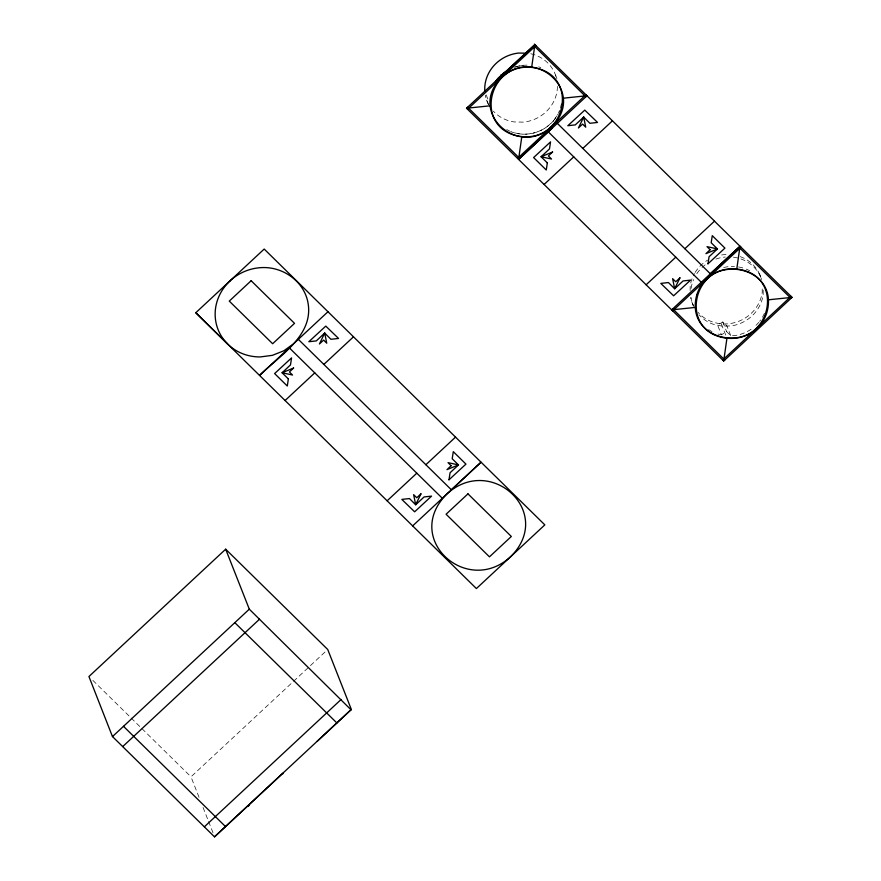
<?xml version="1.0" encoding="UTF-8"?>
<svg xmlns="http://www.w3.org/2000/svg" width="881" height="881" viewBox="0 0 881 881"><rect width="100%" height="100%" fill="white"/><g stroke="black" fill="none" stroke-linecap="round" stroke-linejoin="round"><path stroke-width="0.66" stroke-dasharray="4.41 3.3" d="M690.142 290.631L690.164 285.984A36.65 34.436 -21.5 0 1 694.448 273.573M762.23 288.957L762.208 292.448A36.65 34.436 -21.5 0 1 736.087 322.215A36.65 34.436 -21.5 0 1 698.071 312.37M763.177 290.19L763.155 294.849A36.65 34.436 -21.5 0 1 731.704 325.86L722.211 326.201L713.059 324.186A36.65 34.436 -21.5 0 1 699.018 314.759M559.534 110.422L558.774 112.592L559.325 111.667M554.534 119.684L558.18 113.594M553.158 121.347L558.422 113.594M553.764 120.455C544.623 131.346 529.085 136.852 515.264 132.943M199.029 797.25L190.99 776.822L292.536 682.268M293.538 681.332L325.717 651.367M550.405 123.769C540.229 133.824 524.052 136.852 510.782 131.676L511.729 132.161M730.745 335.628L726.957 326.036L722.816 321.961L717.641 325.199L721.418 334.791L726.594 331.564L730.745 335.628L735.492 335.463A36.65 34.436 -21.5 0 0 751.812 328.767M515.396 67.044L521.233 65.348L527.047 65.139M514.086 67.209L517.687 66.383M518.843 66.108L525.836 65.106M717.982 334.042L721.418 334.791M538.577 66.868L540.824 67.507M506.696 129.562L509.758 131.148M92.857 680.385L130.146 717.035M131.126 717.993L140.938 727.64M141.918 728.609L190.99 776.822M759.84 274.718L760.788 277.119M722.816 321.961L726.594 331.564M721.275 323.801L725.999 335.804M692.532 303.714L693.479 306.103A36.65 34.436 -21.5 0 1 691.067 297.448M555.493 75.017L556.913 78.618M486.213 94.961L489.054 102.163M486.664 100.17L488.548 104.971M203.048 807.459L208.081 820.222M208.577 821.499L213.103 832.986M530.78 53.752A36.65 34.436 -21.5 0 1 556.583 78.717M557.431 86.404A36.65 34.436 -21.5 0 1 523.479 122.129L514.008 121.93A36.65 34.436 -21.5 0 1 493.316 111.138M488.79 104.861A36.65 34.436 -21.5 0 1 485.299 95.203M691.111 288.384A36.65 34.436 -21.5 0 1 693.611 279.541M696.816 273.683A36.65 34.436 -21.5 0 1 701.067 268.474M702.036 267.516A36.65 34.436 -21.5 0 1 705.141 264.873M715.923 259.047A36.65 34.436 -21.5 0 1 725.261 257.032M733.388 257.175A36.65 34.436 -21.5 0 1 761.713 279.508M693.655 306.015A36.65 34.436 -21.5 0 1 690.561 297.58M695.142 272.416A36.65 34.436 -21.5 0 1 707.564 260.159M721.616 254.972A36.65 34.436 -21.5 0 1 728.411 254.477M740.26 256.646A36.65 34.436 -21.5 0 1 761.514 279.596M764.433 313.284A36.65 34.436 -21.5 0 1 759.653 321.312M758.805 322.347A36.65 34.436 -21.5 0 1 756.008 325.309M712.002 331.619A36.65 34.436 -21.5 0 1 708.643 329.549M723.664 267.494A36.65 34.436 -21.5 0 1 734.49 266.525M738.498 266.965A36.65 34.436 -21.5 0 1 744.985 268.639M746.218 269.112A36.65 34.436 -21.5 0 1 749.83 270.808M561.538 103.848L560.294 108.253L561.538 103.848"/><path stroke-width="1.32" d="M259.565 375.438L195.813 312.711L264.19 249.048L544.832 524.878L476.39 588.552L259.565 375.438L293.516 343.821L283.858 350.781L272.416 355.329L260.269 356.937A47.122 44.281 -21.5 0 1 218.103 329.659A47.122 44.281 -21.5 0 1 230.018 280.907M586.988 95.765L518.557 159.428L521.827 136.577C567.243 141.202 579.951 72.793 531.661 67.408C486.257 62.782 473.538 131.192 521.827 136.577M531.661 67.408L534.91 44.579L466.534 108.242L723.697 361.023L792.063 297.36L714.469 221.153M723.697 361.023L726.946 338.205C772.351 342.819 785.059 274.409 736.78 269.024C691.365 264.399 678.656 332.809 726.946 338.205M736.78 269.024L740.018 246.206L671.652 309.87L695.583 307.381M214.479 836.807L351.354 709.48L327.732 649.495L225.668 549.193L88.937 676.531L112.438 736.516L214.546 836.873L282.405 773.628L283.396 773.551L282.988 773.144M351.023 709.789L249.301 609.178L225.668 549.193M449.002 479.76L450.07 472.745L458.472 464.926L452.206 458.759L453.286 451.656L465.939 464.1L448.969 479.826M707.994 263.76L709.062 256.745L717.464 248.927L711.187 242.76L712.266 235.656L724.931 248.101L707.95 263.826M230.007 280.885L230.018 280.863A47.1 44.259 -21.5 0 1 263.507 267.549L263.551 267.549C283.429 267.395 302.59 280.786 307.491 300.366C315.629 334.571 279.894 355.219 259.543 375.405M501.741 77.418C466.49 111.413 518.127 158.569 551.748 126.567C586.999 92.56 535.362 45.416 501.741 77.418L500.793 75.017M446.612 494.263C402.485 538.665 466.985 596.866 510.617 556.737C555.008 512.621 491.036 453.88 447.119 493.778M534.338 44.083L714.524 221.109L684.856 248.728M467.558 109.255L535.923 45.581M294.023 343.348L327.941 311.764M517.565 158.393L585.931 94.73M285.081 400.514L314.759 372.872M323.834 364.426L353.49 336.817M544.062 184.503L573.74 156.873M582.815 148.415L612.471 120.807M112.493 736.571L249.301 609.178M122.767 746.537L259.51 619.211M387.133 500.804L416.801 473.185M425.875 464.728L455.543 437.108M646.114 284.805L675.782 257.186M412.671 525.869L481.037 462.206L451.358 489.781L298.329 339.339M672.666 310.872L741.042 247.209M204.414 826.774L341.145 699.448M722.673 360.021L791.05 296.357M351.045 709.645L317.204 741.284M505.231 72.165L533.809 45.603L585.865 96.756M518.59 159.395L552.497 127.822M466.534 108.242L490.475 105.764M563.025 98.22L586.955 95.732M768.133 299.837L792.063 297.36M525.968 53.212L518.667 53.058A36.65 34.436 -21.5 0 0 484.803 91.36M227.54 343.986L195.736 312.733M790.973 298.373L738.928 247.22L710.339 273.782L557.31 123.34M548.235 131.798L701.298 282.261M467.635 107.229L519.68 158.382M672.743 308.846L724.788 359.999M289.254 347.797L442.317 498.261M234.82 622.658L336.872 722.96M123.494 726.318L225.558 826.62M288.362 378.918L287.283 386.01L274.619 373.566L291.567 357.873L290.488 364.921L282.096 372.751L288.362 378.918M248.772 804.948L248.629 805.895L248.772 804.948M547.343 162.908L546.264 170.011L533.611 157.567L550.548 141.874L549.48 148.922L541.077 156.752L547.343 162.908M696.805 294.805C683.92 341.134 753.64 355.164 766.911 312.414C779.795 266.095 710.075 252.054 696.805 294.805M324.693 333.073L319.429 343.986L323.624 340.099L326.741 343.183L324.693 333.073L316.301 340.903L308.824 341.718L325.783 326.113L338.557 338.447L330.915 339.295L324.693 333.073M583.685 117.074L578.421 127.976L582.605 124.089L585.722 127.172L583.685 117.074L575.282 124.893L567.816 125.719L584.775 110.114L597.538 122.448L589.896 123.296L583.685 117.074M420.953 493.867L415.678 504.769L409.467 498.558L401.824 499.395L414.632 511.806L431.547 496.124L424.08 496.95L415.678 504.769L413.641 494.67L416.757 497.754L420.953 493.867M679.934 277.867L674.67 288.77L668.448 282.548L660.805 283.396L673.613 295.796L690.539 280.125L683.072 280.951L674.67 288.77L672.621 278.671L675.738 281.755L679.934 277.867M497.06 79.499L495.221 82.594L498.448 77.836L507.764 70.447L503.811 72.848L497.06 79.499M293.604 368.038L289.42 371.947L292.536 375.031L282.096 372.751L293.604 368.038M552.585 152.028L548.411 155.937L551.517 159.032L541.077 156.752L552.585 152.028M451.138 465.73L446.964 469.639L458.472 464.926L448.033 462.646L451.138 465.73M710.13 249.73L705.945 253.64L717.464 248.927L707.014 246.647L710.13 249.73M251.14 280.731L229.269 301.104L272.636 343.733L294.518 323.349L251.14 280.731M467.965 493.856L446.083 514.229L489.462 556.847L511.332 536.474L467.965 493.856"/></g></svg>
